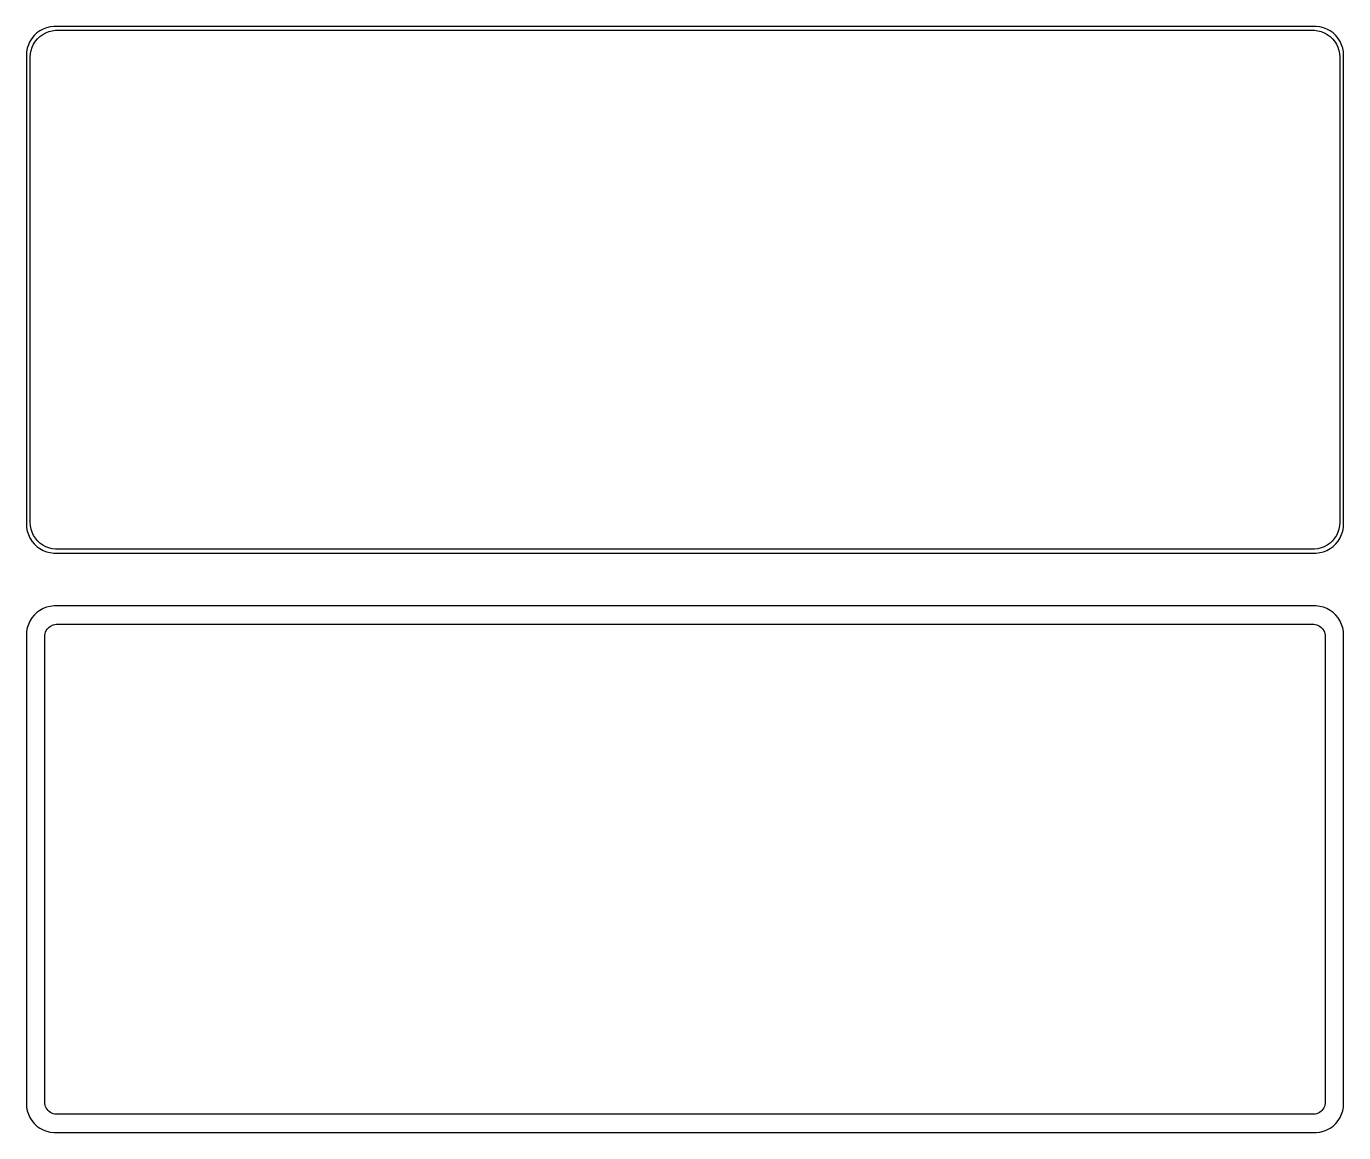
# Model space of a CAD drawing. Header units: metres. Extents: x -112 to 112, y 153 to 342.
import ezdxf

# ---------------------------------------------------------------- set-up
doc = ezdxf.new("R2010")
doc.units = ezdxf.units.M

msp = doc.modelspace()

# ---------------------------------------------------------------- linework, layer by layer
for p, q in [((-111.545, 339.939), (-111.882, 339.409)), ((-111.145, 340.423), (-111.545, 339.939)), ((-110.687, 340.853), (-111.145, 340.423)), ((-110.954, 339.441), (-110.588, 339.884)), ((-110.179, 341.222), (-110.687, 340.853)), ((-110.588, 339.884), (-110.168, 340.278)), ((-109.629, 341.524), (-110.179, 341.222)), ((-110.168, 340.278), (-109.703, 340.616)), ((-109.703, 340.616), (-109.199, 340.893)), ((-109.045, 341.755), (-109.629, 341.524)), ((-109.199, 340.893), (-108.665, 341.104)), ((-108.437, 341.911), (-109.045, 341.755)), ((-108.665, 341.104), (-108.108, 341.247)), ((-107.814, 341.99), (-108.437, 341.911)), ((-108.108, 341.247), (-107.537, 341.319)), ((107.814, 341.99), (-107.814, 341.99)), ((-107.537, 341.319), (107.537, 341.319)), ((107.537, 341.319), (108.108, 341.247)), ((108.437, 341.911), (107.814, 341.99)), ((108.108, 341.247), (108.665, 341.104)), ((109.045, 341.755), (108.437, 341.911)), ((108.665, 341.104), (109.199, 340.893)), ((109.629, 341.524), (109.045, 341.755)), ((109.199, 340.893), (109.703, 340.616)), ((110.179, 341.222), (109.629, 341.524)), ((109.703, 340.616), (110.168, 340.278)), ((110.168, 340.278), (110.588, 339.884)), ((110.687, 340.853), (110.179, 341.222)), ((110.588, 339.884), (110.954, 339.441)), ((111.145, 340.423), (110.687, 340.853)), ((111.545, 339.939), (111.145, 340.423)), ((111.882, 339.409), (111.545, 339.939)), ((-112.461, 337.627), (-112.5, 337)), ((-112.343, 338.243), (-112.461, 337.627)), ((-112.149, 338.841), (-112.343, 338.243)), ((-111.882, 339.409), (-112.149, 338.841)), ((-111.792, 337.324), (-111.685, 337.889)), ((-111.685, 337.889), (-111.507, 338.435)), ((-111.507, 338.435), (-111.262, 338.956)), ((-111.262, 338.956), (-110.954, 339.441)), ((110.954, 339.441), (111.262, 338.956)), ((111.262, 338.956), (111.507, 338.435)), ((111.507, 338.435), (111.685, 337.889)), ((111.685, 337.889), (111.792, 337.324)), ((112.149, 338.841), (111.882, 339.409)), ((112.343, 338.243), (112.149, 338.841)), ((112.461, 337.627), (112.343, 338.243)), ((112.5, 337), (112.461, 337.627)), ((-112.5, 337), (-112.5, 257)), ((-111.828, 336.75), (-111.792, 337.324)), ((-111.828, 257.25), (-111.828, 336.75)), ((111.792, 337.324), (111.828, 336.75)), ((111.828, 336.75), (111.828, 257.25)), ((112.5, 257), (112.5, 337)), ((-112.5, 257), (-112.461, 256.373)), ((-111.792, 256.676), (-111.828, 257.25)), ((-111.685, 256.111), (-111.792, 256.676)), ((111.792, 256.676), (111.685, 256.111)), ((111.828, 257.25), (111.792, 256.676)), ((112.461, 256.373), (112.5, 257)), ((-112.461, 256.373), (-112.343, 255.757)), ((-112.343, 255.757), (-112.149, 255.159)), ((-112.149, 255.159), (-111.882, 254.591)), ((-111.882, 254.591), (-111.545, 254.061)), ((-111.507, 255.565), (-111.685, 256.111)), ((-111.262, 255.044), (-111.507, 255.565)), ((-110.954, 254.559), (-111.262, 255.044)), ((-110.588, 254.116), (-110.954, 254.559)), ((110.954, 254.559), (110.588, 254.116)), ((111.262, 255.044), (110.954, 254.559)), ((111.507, 255.565), (111.262, 255.044)), ((111.685, 256.111), (111.507, 255.565)), ((111.545, 254.061), (111.882, 254.591)), ((111.882, 254.591), (112.149, 255.159)), ((112.149, 255.159), (112.343, 255.757)), ((112.343, 255.757), (112.461, 256.373)), ((-111.545, 254.061), (-111.145, 253.577)), ((-111.145, 253.577), (-110.687, 253.147)), ((-110.687, 253.147), (-110.179, 252.778)), ((-110.168, 253.722), (-110.588, 254.116)), ((-110.179, 252.778), (-109.629, 252.476)), ((-109.703, 253.384), (-110.168, 253.722)), ((-109.199, 253.107), (-109.703, 253.384)), ((-109.629, 252.476), (-109.045, 252.245)), ((-108.665, 252.896), (-109.199, 253.107)), ((-109.045, 252.245), (-108.437, 252.089)), ((-108.108, 252.753), (-108.665, 252.896)), ((-108.437, 252.089), (-107.814, 252.01)), ((-107.537, 252.681), (-108.108, 252.753)), ((-107.814, 252.01), (107.814, 252.01)), ((107.537, 252.681), (-107.537, 252.681)), ((108.108, 252.753), (107.537, 252.681)), ((107.814, 252.01), (108.437, 252.089)), ((108.665, 252.896), (108.108, 252.753)), ((108.437, 252.089), (109.045, 252.245)), ((109.199, 253.107), (108.665, 252.896)), ((109.045, 252.245), (109.629, 252.476)), ((109.703, 253.384), (109.199, 253.107)), ((109.629, 252.476), (110.179, 252.778)), ((110.168, 253.722), (109.703, 253.384)), ((110.588, 254.116), (110.168, 253.722)), ((110.179, 252.778), (110.687, 253.147)), ((110.687, 253.147), (111.145, 253.577)), ((111.145, 253.577), (111.545, 254.061)), ((-111.545, 240.939), (-111.882, 240.409)), ((-111.145, 241.423), (-111.545, 240.939)), ((-110.687, 241.853), (-111.145, 241.423)), ((-110.179, 242.222), (-110.687, 241.853)), ((-109.629, 242.524), (-110.179, 242.222)), ((-109.045, 242.755), (-109.629, 242.524)), ((-108.437, 242.911), (-109.045, 242.755)), ((-107.814, 242.99), (-108.437, 242.911)), ((107.814, 242.99), (-107.814, 242.99)), ((108.437, 242.911), (107.814, 242.99)), ((109.045, 242.755), (108.437, 242.911)), ((109.629, 242.524), (109.045, 242.755)), ((110.179, 242.222), (109.629, 242.524)), ((110.687, 241.853), (110.179, 242.222)), ((111.145, 241.423), (110.687, 241.853)), ((111.545, 240.939), (111.145, 241.423)), ((111.882, 240.409), (111.545, 240.939)), ((-112.461, 238.627), (-112.5, 238)), ((-112.343, 239.243), (-112.461, 238.627)), ((-112.149, 239.841), (-112.343, 239.243)), ((-111.882, 240.409), (-112.149, 239.841)), ((-109.293, 238.275), (-109.211, 238.527)), ((-109.211, 238.527), (-109.099, 238.766)), ((-109.099, 238.766), (-108.957, 238.99)), ((-108.957, 238.99), (-108.788, 239.194)), ((-108.788, 239.194), (-108.595, 239.375)), ((-108.595, 239.375), (-108.38, 239.531)), ((-108.38, 239.531), (-108.148, 239.659)), ((-108.148, 239.659), (-107.902, 239.756)), ((-107.902, 239.756), (-107.645, 239.822)), ((-107.645, 239.822), (-107.382, 239.855)), ((-107.382, 239.855), (107.382, 239.855)), ((107.382, 239.855), (107.645, 239.822)), ((107.645, 239.822), (107.902, 239.756)), ((107.902, 239.756), (108.148, 239.659)), ((108.148, 239.659), (108.38, 239.531)), ((108.38, 239.531), (108.595, 239.375)), ((108.595, 239.375), (108.788, 239.194)), ((108.788, 239.194), (108.957, 238.99)), ((108.957, 238.99), (109.099, 238.766)), ((109.099, 238.766), (109.211, 238.527)), ((109.211, 238.527), (109.293, 238.275)), ((112.149, 239.841), (111.882, 240.409)), ((112.343, 239.243), (112.149, 239.841)), ((112.461, 238.627), (112.343, 239.243)), ((112.5, 238), (112.461, 238.627)), ((-112.5, 238), (-112.5, 158)), ((-109.36, 237.75), (-109.343, 238.014)), ((-109.36, 158.25), (-109.36, 237.75)), ((-109.343, 238.014), (-109.293, 238.275)), ((109.293, 238.275), (109.343, 238.014)), ((109.343, 238.014), (109.36, 237.75)), ((109.36, 237.75), (109.36, 158.25)), ((112.5, 158), (112.5, 238)), ((-112.5, 158), (-112.461, 157.373)), ((-109.343, 157.986), (-109.36, 158.25)), ((-109.293, 157.725), (-109.343, 157.986)), ((-109.211, 157.473), (-109.293, 157.725)), ((109.293, 157.725), (109.211, 157.473)), ((109.343, 157.986), (109.293, 157.725)), ((109.36, 158.25), (109.343, 157.986)), ((112.461, 157.373), (112.5, 158)), ((-112.461, 157.373), (-112.343, 156.757)), ((-112.343, 156.757), (-112.149, 156.159)), ((-112.149, 156.159), (-111.882, 155.591)), ((-111.882, 155.591), (-111.545, 155.061)), ((-109.099, 157.234), (-109.211, 157.473)), ((-108.957, 157.01), (-109.099, 157.234)), ((-108.788, 156.806), (-108.957, 157.01)), ((-108.595, 156.625), (-108.788, 156.806)), ((-108.38, 156.469), (-108.595, 156.625)), ((-108.148, 156.341), (-108.38, 156.469)), ((-107.902, 156.244), (-108.148, 156.341)), ((-107.645, 156.178), (-107.902, 156.244)), ((-107.382, 156.145), (-107.645, 156.178)), ((107.382, 156.145), (-107.382, 156.145)), ((107.645, 156.178), (107.382, 156.145)), ((107.902, 156.244), (107.645, 156.178)), ((108.148, 156.341), (107.902, 156.244)), ((108.38, 156.469), (108.148, 156.341)), ((108.595, 156.625), (108.38, 156.469)), ((108.788, 156.806), (108.595, 156.625)), ((108.957, 157.01), (108.788, 156.806)), ((109.099, 157.234), (108.957, 157.01)), ((109.211, 157.473), (109.099, 157.234)), ((111.545, 155.061), (111.882, 155.591)), ((111.882, 155.591), (112.149, 156.159)), ((112.149, 156.159), (112.343, 156.757)), ((112.343, 156.757), (112.461, 157.373)), ((-111.545, 155.061), (-111.145, 154.577)), ((-111.145, 154.577), (-110.687, 154.147)), ((-110.687, 154.147), (-110.179, 153.778)), ((-110.179, 153.778), (-109.629, 153.476)), ((-109.629, 153.476), (-109.045, 153.245)), ((-109.045, 153.245), (-108.437, 153.089)), ((-108.437, 153.089), (-107.814, 153.01)), ((-107.814, 153.01), (107.814, 153.01)), ((107.814, 153.01), (108.437, 153.089)), ((108.437, 153.089), (109.045, 153.245)), ((109.045, 153.245), (109.629, 153.476)), ((109.629, 153.476), (110.179, 153.778)), ((110.179, 153.778), (110.687, 154.147)), ((110.687, 154.147), (111.145, 154.577)), ((111.145, 154.577), (111.545, 155.061))]:
    msp.add_line(p, q)

doc.saveas('drawing.dxf')
